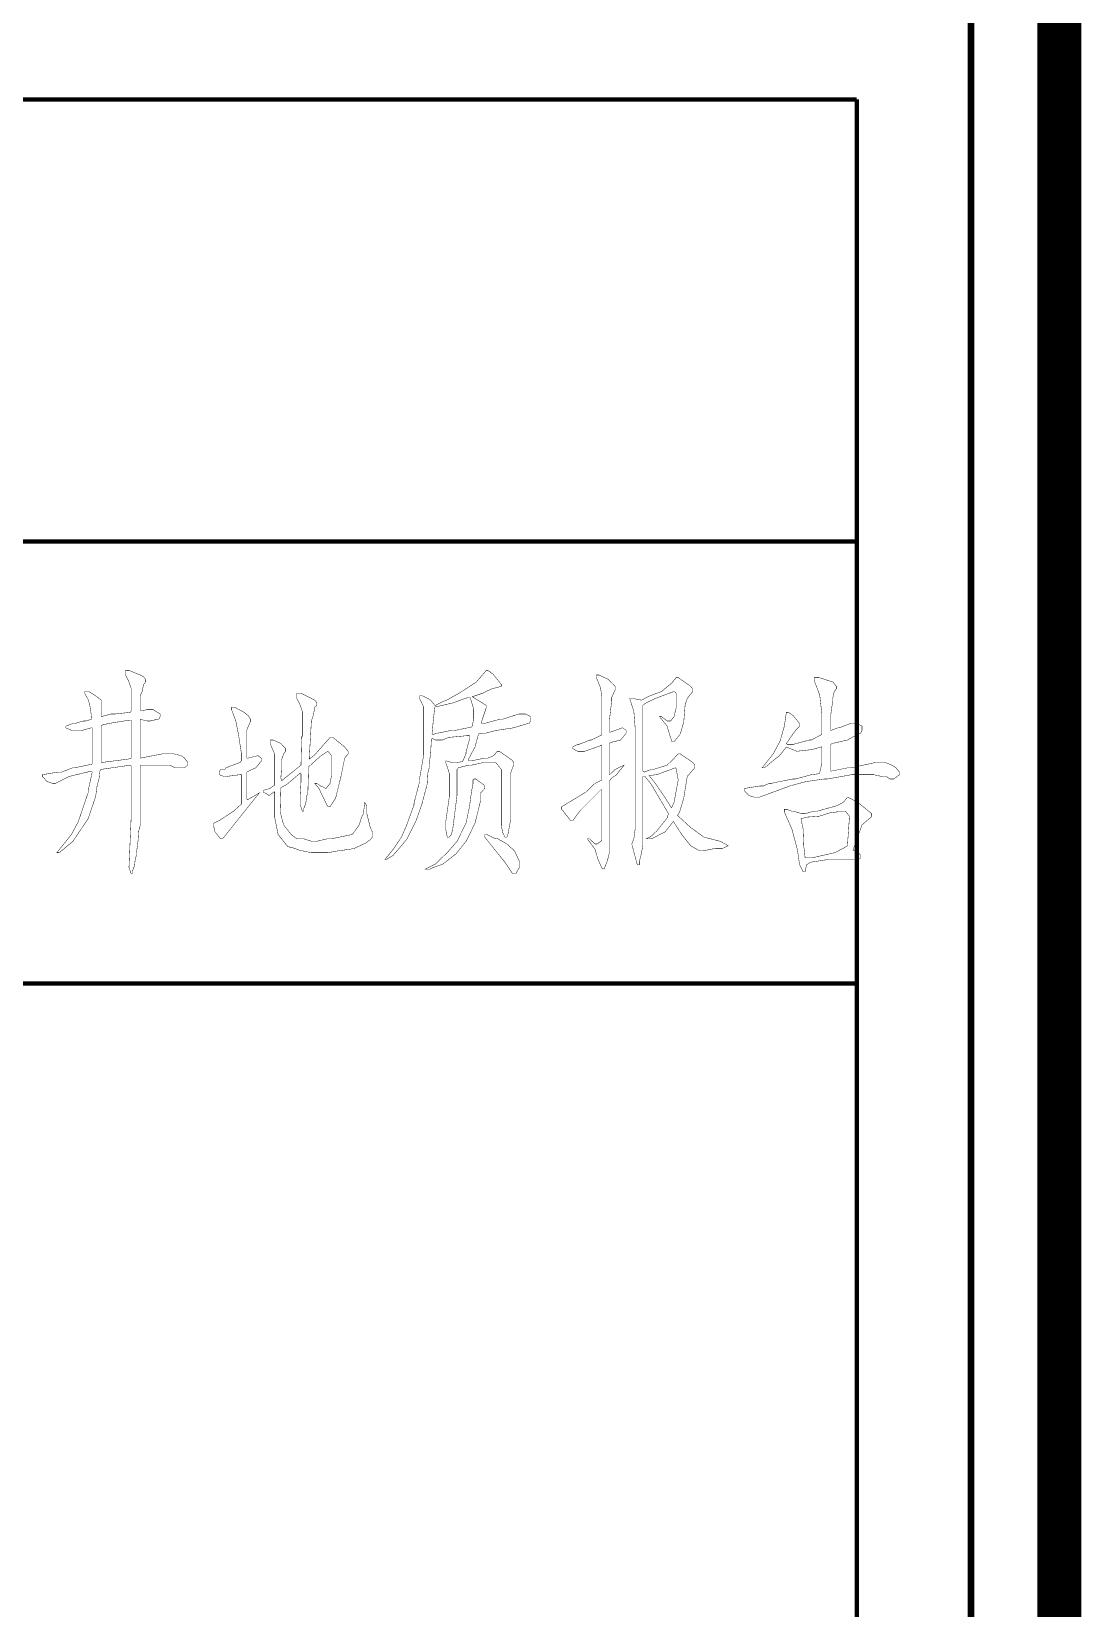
# Model space of a CAD drawing. Extents: x 94 to 452, y -72 to 1042.
# Drawn here: x 427.98 to 451.73, y -26.96 to 8.72 of the extents above; entities that cross this region are included whole.
import ezdxf

# ---------------------------------------------------------------- set-up
doc = ezdxf.new("R2010")
doc.units = 0
doc.header["$MEASUREMENT"] = 0
doc.layers.add('TREE_LAYER', color=7, linetype='Continuous')

msp = doc.modelspace()

# ---------------------------------------------------------------- linework, layer by layer
at = {"layer": 'TREE_LAYER'}
for points, const_width, elevation in [([(451.22612, 995.005583), (451.22612, 11.113007), (451.22612, 10.313007), (451.22612, -71.498816), (94.22612, -71.498816), (94.22612, -69.496695), (94.22612, 9.432416), (94.22612, 10.313007), (94.22612, 11.113007), (94.22612, 13.086307)], 1, 2891.008799), ([(96.22612, 13.086307), (96.22612, 11.113007), (96.22612, 10.313007), (96.22612, 9.432416), (96.22612, 9.432416), (96.22612, -69.496695), (96.22612, -69.498816), (449.22612, -69.498816), (449.22612, -69.498816), (449.22612, 10.313007), (449.22612, 11.113007), (449.22612, 995.005583)], 0.15, 2875.008799), ([(337.136024, 7.185525), (446.643859, 7.185525)], 0.1, 109.507835), ([(446.643859, 7.185525), (446.643859, -2.815251)], 0.1, 10.000776), ([(337.136024, -2.815251), (446.643859, -2.815251)], 0.1, 109.507835), ([(446.643859, -2.815251), (446.643859, -12.815251)], 0.1, 10), ([(430.197407, -5.739524), (430.103289, -5.739524), (430.103289, -5.837563), (430.166034, -5.95521), (430.228779, -6.131681), (430.228779, -6.661092), (430.213093, -6.6807), (429.867995, -6.719916), (429.773877, -6.719916), (429.55427, -6.77874), (429.55427, -6.77874), (429.55427, -6.40619), (429.428779, -6.308151), (429.271917, -6.210112), (429.177799, -6.210112), (429.177799, -6.249328), (429.25623, -6.386583), (429.287603, -6.484622), (429.318975, -6.661092), (429.334662, -6.837563), (429.209171, -6.876779), (429.146426, -6.876779), (428.958191, -6.935602), (428.911132, -6.935602), (428.75427, -6.994426), (428.75427, -7.033641), (428.895446, -7.092465), (429.115054, -7.092465), (429.318975, -7.033641), (429.350348, -7.033641), (429.350348, -7.837563), (429.334662, -7.857171), (428.958191, -7.935602), (428.911132, -7.935602), (428.660152, -8.033641), (428.581721, -8.033641), (428.220936, -8.092465), (428.220936, -8.131681), (428.33074, -8.249328), (428.45623, -8.288543), (428.518975, -8.288543), (428.832701, -8.131681), (429.240544, -8.033641), (429.303289, -8.014034), (429.350348, -8.033641), (429.25623, -8.465014), (429.25623, -8.50423), (429.036622, -9.151289), (428.87976, -9.445406), (428.550348, -9.857171), (428.597407, -9.857171), (428.628779, -9.837563), (428.911132, -9.602269), (429.25623, -9.092465), (429.428779, -8.582661), (429.460152, -8.347367), (429.507211, -8.170896), (429.522897, -8.014034), (429.538583, -7.974818), (430.213093, -7.876779), (430.228779, -7.896387), (430.228779, -9.112073), (430.181721, -10.190504), (430.228779, -10.327759), (430.260152, -10.327759), (430.260152, -10.268936), (430.307211, -10.151289), (430.322897, -10.014034), (430.35427, -9.896387), (430.35427, -9.837563), (430.385642, -9.602269), (430.401328, -9.366975), (430.432701, -9.249328), (430.432701, -7.876779), (430.432701, -7.876779), (431.107211, -7.876779), (431.217015, -7.935602), (431.436622, -7.935602), (431.515054, -7.876779), (431.515054, -7.817955), (431.420936, -7.700308), (431.358191, -7.661092), (431.201328, -7.621877), (430.934662, -7.621877), (430.432701, -7.719916), (430.432701, -7.700308), (430.432701, -6.857171), (430.432701, -6.837563), (430.589564, -6.876779), (430.667995, -6.876779), (430.824858, -6.837563), (430.85623, -6.837563), (430.887603, -6.77874), (430.887603, -6.719916), (430.73074, -6.621877), (430.589564, -6.621877), (430.47976, -6.641485), (430.432701, -6.641485), (430.432701, -6.308151), (430.47976, -6.210112), (430.511132, -6.053249), (430.558191, -5.994426), (430.558191, -5.935602), (430.511132, -5.876779), (430.432701, -5.837563), (430.197407, -5.739524), (430.197407, -5.739524)], 0.01, 260), ([(438.307211, -5.739524), (438.260152, -5.739524), (438.040544, -5.994426), (437.648387, -6.249328), (437.366034, -6.40619), (437.271917, -6.445406), (437.115054, -6.523838), (437.099368, -6.523838), (437.00525, -6.40619), (436.973877, -6.386583), (436.817015, -6.308151), (436.75427, -6.308151), (436.75427, -6.366975), (436.848387, -6.563053), (436.848387, -7.641485), (436.75427, -8.190504), (436.75427, -8.249328), (436.628779, -8.739524), (436.628779, -8.77874), (436.45623, -9.249328), (436.346426, -9.50423), (436.173877, -9.759132), (435.969956, -10.014034), (436.001328, -10.014034), (436.158191, -9.915994), (436.377799, -9.661092), (436.471917, -9.543445), (436.675838, -9.131681), (436.801328, -8.77874), (436.926819, -8.308151), (436.942505, -8.053249), (436.973877, -7.935602), (436.973877, -7.837563), (437.00525, -7.602269), (437.020936, -7.308151), (437.036622, -7.268936), (437.115054, -7.308151), (437.271917, -7.308151), (437.413093, -7.249328), (437.820936, -7.210112), (437.883681, -7.210112), (437.883681, -7.288543), (437.80525, -7.582661), (437.80525, -7.621877), (437.726819, -7.798347), (437.569956, -7.817955), (437.491524, -7.817955), (437.350348, -7.77874), (437.350348, -7.837563), (437.381721, -7.915994), (437.428779, -8.072857), (437.428779, -8.582661), (437.350348, -9.131681), (437.350348, -9.347367), (437.381721, -9.50423), (437.428779, -9.50423), (437.475838, -9.445406), (437.507211, -9.308151), (437.601328, -8.563053), (437.601328, -7.974818), (437.632701, -7.935602), (437.867995, -7.876779), (437.93074, -7.876779), (438.197407, -7.817955), (438.47976, -7.817955), (438.60525, -7.974818), (438.60525, -9.249328), (438.636622, -9.40619), (438.683681, -9.50423), (438.73074, -9.50423), (438.762113, -9.40619), (438.809171, -9.131681), (438.809171, -8.072857), (438.85623, -7.935602), (438.887603, -7.876779), (438.887603, -7.817955), (438.840544, -7.759132), (438.558191, -7.563053), (438.511132, -7.563053), (438.432701, -7.661092), (438.291524, -7.719916), (438.213093, -7.719916), (437.93074, -7.77874), (437.867995, -7.77874), (437.852309, -7.759132), (438.009171, -7.465014), (438.087603, -7.170896), (438.197407, -7.151289), (438.260152, -7.151289), (438.47976, -7.092465), (438.871917, -7.033641), (439.201328, -6.935602), (439.232701, -6.935602), (439.264073, -6.876779), (439.264073, -6.77874), (439.15427, -6.719916), (438.997407, -6.719916), (438.636622, -6.837563), (438.573877, -6.837563), (438.213093, -6.935602), (438.166034, -6.935602), (438.150348, -6.915994), (438.181721, -6.817955), (438.260152, -6.582661), (438.260152, -6.523838), (437.946426, -6.327759), (438.181721, -6.249328), (438.385642, -6.151289), (438.60525, -6.092465), (438.60525, -6.053249), (438.417015, -5.817955), (438.307211, -5.739524), (438.307211, -5.739524)], 0.01, 260), ([(440.817015, -5.837563), (440.75427, -5.837563), (440.75427, -5.896387), (440.848387, -6.131681), (440.87976, -6.347367), (440.87976, -7.190504), (440.644466, -7.308151), (440.613093, -7.308151), (440.362113, -7.40619), (440.33074, -7.40619), (440.220936, -7.465014), (440.220936, -7.50423), (440.33074, -7.563053), (440.487603, -7.563053), (440.87976, -7.425798), (440.87976, -7.445406), (440.87976, -8.210112), (440.722897, -8.288543), (440.518975, -8.484622), (439.969956, -8.817955), (439.969956, -8.876779), (440.173877, -9.131681), (440.220936, -9.131681), (440.393485, -8.896387), (440.864073, -8.425798), (440.87976, -8.425798), (440.87976, -9.582661), (440.769956, -9.661092), (440.722897, -9.661092), (440.597407, -9.543445), (440.550348, -9.543445), (440.722897, -9.77874), (440.785642, -9.994426), (440.87976, -10.210112), (440.926819, -10.22972), (441.00525, -10.033641), (441.052309, -9.837563), (441.052309, -8.22972), (441.099368, -8.170896), (441.209171, -8.092465), (441.381721, -7.876779), (441.381721, -7.876779), (441.177799, -7.974818), (441.052309, -8.092465), (441.052309, -8.092465), (441.052309, -7.386583), (441.067995, -7.366975), (441.303289, -7.308151), (441.428779, -7.151289), (441.428779, -7.092465), (441.350348, -7.033641), (441.334662, -7.033641), (441.067995, -7.131681), (441.052309, -7.131681), (441.052309, -6.837563), (441.099368, -6.425798), (441.099368, -6.347367), (441.177799, -6.170896), (441.177799, -6.092465), (441.115054, -6.033641), (441.020936, -5.935602), (440.817015, -5.837563), (440.817015, -5.837563)], 0.01, 260), ([(442.60525, -5.896387), (442.558191, -5.896387), (442.464073, -6.014034), (442.228779, -6.210112), (441.962113, -6.308151), (441.773877, -6.40619), (441.664073, -6.386583), (441.585642, -6.366975), (441.507211, -6.366975), (441.601328, -6.661092), (441.632701, -7.053249), (441.632701, -9.308151), (441.601328, -9.543445), (441.55427, -9.661092), (441.67976, -10.131681), (441.726819, -10.131681), (441.726819, -10.053249), (441.758191, -9.935602), (441.80525, -9.700308), (441.80525, -8.151289), (441.80525, -8.131681), (441.852309, -8.131681), (441.993485, -8.308151), (442.385642, -8.974818), (442.35427, -9.072857), (442.118975, -9.366975), (441.993485, -9.484622), (441.883681, -9.543445), (441.977799, -9.543445), (442.040544, -9.523838), (442.307211, -9.386583), (442.495446, -9.151289), (442.699368, -9.465014), (442.887603, -9.700308), (443.091524, -9.817955), (443.15427, -9.817955), (443.452309, -9.759132), (443.609171, -9.759132), (443.734662, -9.700308), (443.562113, -9.602269), (443.185642, -9.50423), (442.887603, -9.288543), (442.589564, -9.014034), (442.636622, -8.935602), (442.73074, -8.621877), (442.809171, -8.131681), (442.981721, -7.935602), (442.981721, -7.876779), (442.934662, -7.817955), (442.652309, -7.621877), (442.60525, -7.621877), (442.495446, -7.739524), (442.35427, -7.876779), (442.040544, -7.974818), (441.993485, -7.974818), (441.836622, -8.033641), (441.80525, -8.014034), (441.80525, -6.523838), (441.852309, -6.484622), (442.087603, -6.366975), (442.511132, -6.210112), (442.558191, -6.249328), (442.558191, -6.582661), (442.511132, -6.77874), (442.432701, -6.876779), (442.35427, -6.876779), (442.228779, -6.77874), (442.181721, -6.77874), (442.35427, -6.994426), (442.417015, -7.210112), (442.464073, -7.347367), (442.511132, -7.347367), (442.652309, -7.170896), (442.73074, -6.896387), (442.762113, -6.50423), (442.809171, -6.366975), (442.934662, -6.210112), (442.934662, -6.151289), (442.887603, -6.092465), (442.60525, -5.896387), (442.60525, -5.896387)], 0.01, 260), ([(445.789564, -5.896387), (445.67976, -5.896387), (445.67976, -5.95521), (445.80525, -6.288543), (445.852309, -6.700308), (445.852309, -7.170896), (445.836622, -7.190504), (445.617015, -7.308151), (445.569956, -7.308151), (445.209171, -7.40619), (445.067995, -7.40619), (445.052309, -7.386583), (445.25623, -7.092465), (445.350348, -6.994426), (445.350348, -6.935602), (445.209171, -6.759132), (445.099368, -6.6807), (445.052309, -6.6807), (445.00525, -6.994426), (444.911132, -7.327759), (444.75427, -7.621877), (444.503289, -7.935602), (444.550348, -7.935602), (444.581721, -7.915994), (444.817015, -7.719916), (444.87976, -7.6807), (445.052309, -7.465014), (445.287603, -7.563053), (445.632701, -7.523838), (445.836622, -7.465014), (445.852309, -7.465014), (445.852309, -7.837563), (445.80525, -8.053249), (445.773877, -8.072857), (445.617015, -8.092465), (445.25623, -8.190504), (445.193485, -8.190504), (444.707211, -8.288543), (444.660152, -8.288543), (444.534662, -8.347367), (444.45623, -8.347367), (444.095446, -8.40619), (444.095446, -8.445406), (444.111132, -8.465014), (444.20525, -8.563053), (444.33074, -8.602269), (444.440544, -8.602269), (445.13074, -8.347367), (445.491524, -8.249328), (445.899368, -8.190504), (445.977799, -8.190504), (446.526819, -8.092465), (447.028779, -8.092465), (447.201328, -8.131681), (447.311132, -8.131681), (447.389564, -8.190504), (447.483681, -8.190504), (447.609171, -8.092465), (447.609171, -8.033641), (447.53074, -7.935602), (447.436622, -7.876779), (447.295446, -7.817955), (447.060152, -7.817955), (446.526819, -7.935602), (446.448387, -7.935602), (446.05623, -8.014034), (446.05623, -8.014034), (446.05623, -7.40619), (446.087603, -7.386583), (446.432701, -7.308151), (446.683681, -7.170896), (446.73074, -7.151289), (446.762113, -7.092465), (446.762113, -6.994426), (446.652309, -6.935602), (446.495446, -6.935602), (446.244466, -7.033641), (446.213093, -7.033641), (446.05623, -7.092465), (446.05623, -7.092465), (446.05623, -6.739524), (446.071917, -6.602269), (446.103289, -6.425798), (446.103289, -6.347367), (446.134662, -6.210112), (446.181721, -6.151289), (446.181721, -6.092465), (446.103289, -5.994426), (445.789564, -5.896387), (445.789564, -5.896387)], 0.01, 260), ([(434.071917, -6.249328), (433.977799, -6.249328), (433.977799, -6.366975), (434.040544, -6.484622), (434.103289, -6.661092), (434.103289, -7.22972), (434.087603, -7.22972), (434.071917, -7.876779), (433.632701, -8.22972), (433.617015, -8.170896), (433.632701, -7.95521), (433.632701, -7.759132), (433.67976, -7.621877), (433.726819, -7.563053), (433.726819, -7.50423), (433.617015, -7.386583), (433.444466, -7.308151), (433.381721, -7.308151), (433.381721, -7.40619), (433.475838, -7.621877), (433.475838, -8.327759), (433.366034, -8.40619), (433.224858, -8.445406), (433.224858, -8.50423), (433.25623, -8.50423), (433.350348, -8.563053), (433.460152, -8.484622), (433.475838, -8.484622), (433.475838, -9.053249), (433.55427, -9.445406), (433.773877, -9.719916), (433.93074, -9.759132), (434.071917, -9.817955), (434.118975, -9.817955), (434.307211, -9.857171), (434.683681, -9.857171), (434.903289, -9.817955), (435.185642, -9.77874), (435.27976, -9.759132), (435.53074, -9.641485), (435.640544, -9.563053), (435.687603, -9.50423), (435.687603, -9.386583), (435.640544, -9.288543), (435.562113, -8.974818), (435.562113, -8.798347), (435.515054, -8.719916), (435.483681, -8.974818), (435.436622, -9.072857), (435.389564, -9.22972), (435.232701, -9.445406), (434.762113, -9.543445), (434.667995, -9.543445), (434.417015, -9.602269), (434.322897, -9.602269), (434.134662, -9.543445), (433.977799, -9.543445), (433.852309, -9.445406), (433.67976, -9.22972), (433.601328, -8.935602), (433.617015, -8.386583), (433.758191, -8.308151), (434.05623, -8.053249), (434.071917, -8.072857), (434.071917, -8.268936), (434.05623, -8.523838), (434.05623, -8.77874), (434.103289, -8.915994), (434.134662, -8.915994), (434.134662, -8.857171), (434.181721, -8.739524), (434.197407, -8.602269), (434.228779, -8.484622), (434.244466, -7.915994), (434.526819, -7.661092), (434.683681, -7.563053), (434.762113, -7.661092), (434.762113, -8.112073), (434.73074, -8.288543), (434.636622, -8.40619), (434.526819, -8.347367), (434.511132, -8.347367), (434.432701, -8.288543), (434.385642, -8.288543), (434.47976, -8.40619), (434.667995, -8.798347), (434.73074, -8.817955), (434.85623, -8.621877), (434.981721, -8.112073), (435.060152, -7.719916), (435.138583, -7.621877), (435.138583, -7.563053), (435.060152, -7.465014), (434.793485, -7.249328), (434.73074, -7.249328), (434.385642, -7.641485), (434.291524, -7.719916), (434.260152, -7.739524), (434.260152, -7.719916), (434.307211, -6.876779), (434.35427, -6.739524), (434.385642, -6.563053), (434.432701, -6.523838), (434.432701, -6.465014), (434.385642, -6.40619), (434.307211, -6.366975), (434.071917, -6.249328), (434.071917, -6.249328)], 0.01, 260), ([(437.852309, -6.347367), (437.867995, -6.347367), (437.899368, -6.347367), (437.977799, -6.602269), (437.977799, -6.837563), (437.946426, -6.994426), (437.93074, -7.014034), (437.55427, -7.092465), (437.460152, -7.092465), (437.177799, -7.151289), (437.13074, -7.151289), (437.052309, -7.190504), (437.036622, -7.170896), (437.067995, -6.837563), (437.099368, -6.563053), (437.522897, -6.465014), (437.726819, -6.386583), (437.852309, -6.347367), (437.852309, -6.347367)], 0.01, 260), ([(432.566034, -6.563053), (432.503289, -6.563053), (432.503289, -6.621877), (432.597407, -6.876779), (432.660152, -7.190504), (432.722897, -7.602269), (432.722897, -7.77874), (432.691524, -7.817955), (432.581721, -7.857171), (432.377799, -7.935602), (432.346426, -7.974818), (432.252309, -7.974818), (432.220936, -8.033641), (432.220936, -8.092465), (432.33074, -8.131681), (432.393485, -8.131681), (432.691524, -8.092465), (432.722897, -8.092465), (432.722897, -8.759132), (432.550348, -8.915994), (432.220936, -9.131681), (432.095446, -9.190504), (432.095446, -9.249328), (432.126819, -9.386583), (432.252309, -9.543445), (432.299368, -9.543445), (433.13074, -8.50423), (432.864073, -8.661092), (432.848387, -8.641485), (432.848387, -8.033641), (432.87976, -8.014034), (433.052309, -7.935602), (433.177799, -7.77874), (433.177799, -7.719916), (433.099368, -7.661092), (432.864073, -7.719916), (432.848387, -7.719916), (432.848387, -7.072857), (432.926819, -6.896387), (432.926819, -6.837563), (432.87976, -6.759132), (432.785642, -6.6807), (432.566034, -6.563053), (432.566034, -6.563053)], 0.01, 260), ([(430.197407, -6.857171), (430.197407, -6.857171), (430.228779, -6.857171), (430.228779, -7.719916), (430.166034, -7.739524), (429.55427, -7.817955), (429.55427, -7.798347), (429.55427, -6.974818), (429.711132, -6.935602), (430.197407, -6.857171), (430.197407, -6.857171)], 0.01, 260), ([(438.024858, -8.190504), (437.977799, -8.190504), (437.962113, -8.210112), (437.962113, -8.308151), (437.93074, -8.465014), (437.883681, -8.817955), (437.80525, -9.190504), (437.601328, -9.602269), (437.397407, -9.837563), (437.115054, -10.112073), (436.87976, -10.22972), (436.989564, -10.22972), (437.067995, -10.190504), (437.240544, -10.131681), (437.287603, -10.112073), (437.585642, -9.876779), (437.80525, -9.602269), (438.009171, -9.190504), (438.134662, -8.6807), (438.134662, -8.50423), (438.228779, -8.40619), (438.213093, -8.327759), (438.024858, -8.190504), (438.024858, -8.190504)], 0.01, 260), ([(442.542505, -7.935602), (442.542505, -7.935602), (442.558191, -7.95521), (442.60525, -8.210112), (442.511132, -8.719916), (442.464073, -8.817955), (442.448387, -8.837563), (442.275838, -8.563053), (442.071917, -8.268936), (441.946426, -8.112073), (442.118975, -8.092465), (442.542505, -7.935602), (442.542505, -7.935602)], 0.01, 260), ([(446.448387, -8.602269), (446.432701, -8.602269), (446.338583, -8.719916), (446.181721, -8.798347), (445.758191, -8.915994), (445.67976, -8.915994), (445.475838, -8.974818), (445.397407, -8.974818), (445.209171, -8.915994), (445.162113, -8.915994), (445.067995, -8.876779), (445.00525, -8.876779), (445.00525, -8.935602), (445.177799, -9.327759), (445.303289, -9.798347), (445.350348, -10.131681), (445.428779, -10.288543), (445.475838, -10.288543), (445.507211, -10.131681), (445.601328, -10.072857), (445.977799, -10.014034), (446.683681, -10.014034), (446.73074, -9.974818), (446.73074, -9.915994), (446.683681, -9.857171), (446.558191, -9.798347), (446.762113, -9.22972), (446.966034, -9.053249), (446.981721, -9.033641), (446.981721, -8.974818), (446.667995, -8.719916), (446.448387, -8.602269), (446.448387, -8.602269)], 0.01, 260), ([(446.197407, -8.935602), (446.213093, -8.915994), (446.385642, -8.915994), (446.47976, -9.033641), (446.432701, -9.700308), (446.369956, -9.739524), (446.150348, -9.857171), (446.05623, -9.876779), (445.632701, -9.974818), (445.475838, -9.974818), (445.444466, -9.700308), (445.428779, -9.308151), (445.381721, -9.092465), (445.507211, -9.053249), (445.789564, -9.033641), (446.040544, -8.95521), (446.197407, -8.935602), (446.197407, -8.935602)], 0.01, 260), ([(438.275838, -9.445406), (438.228779, -9.445406), (438.228779, -9.50423), (438.699368, -10.092465), (438.85623, -10.327759), (438.934662, -10.327759), (439.013093, -10.190504), (439.013093, -10.053249), (438.903289, -9.817955), (438.73074, -9.661092), (438.526819, -9.543445), (438.432701, -9.523838), (438.275838, -9.445406), (438.275838, -9.445406)], 0.01, 260), ([(337.136024, -12.815251), (446.643859, -12.815251)], 0.1, 109.507835), ([(446.643859, -12.815251), (446.643859, -27.815251)], 0.1, 15)]:
    msp.add_lwpolyline(points, dxfattribs=dict(at, const_width=const_width, elevation=elevation))

doc.saveas('drawing.dxf')
